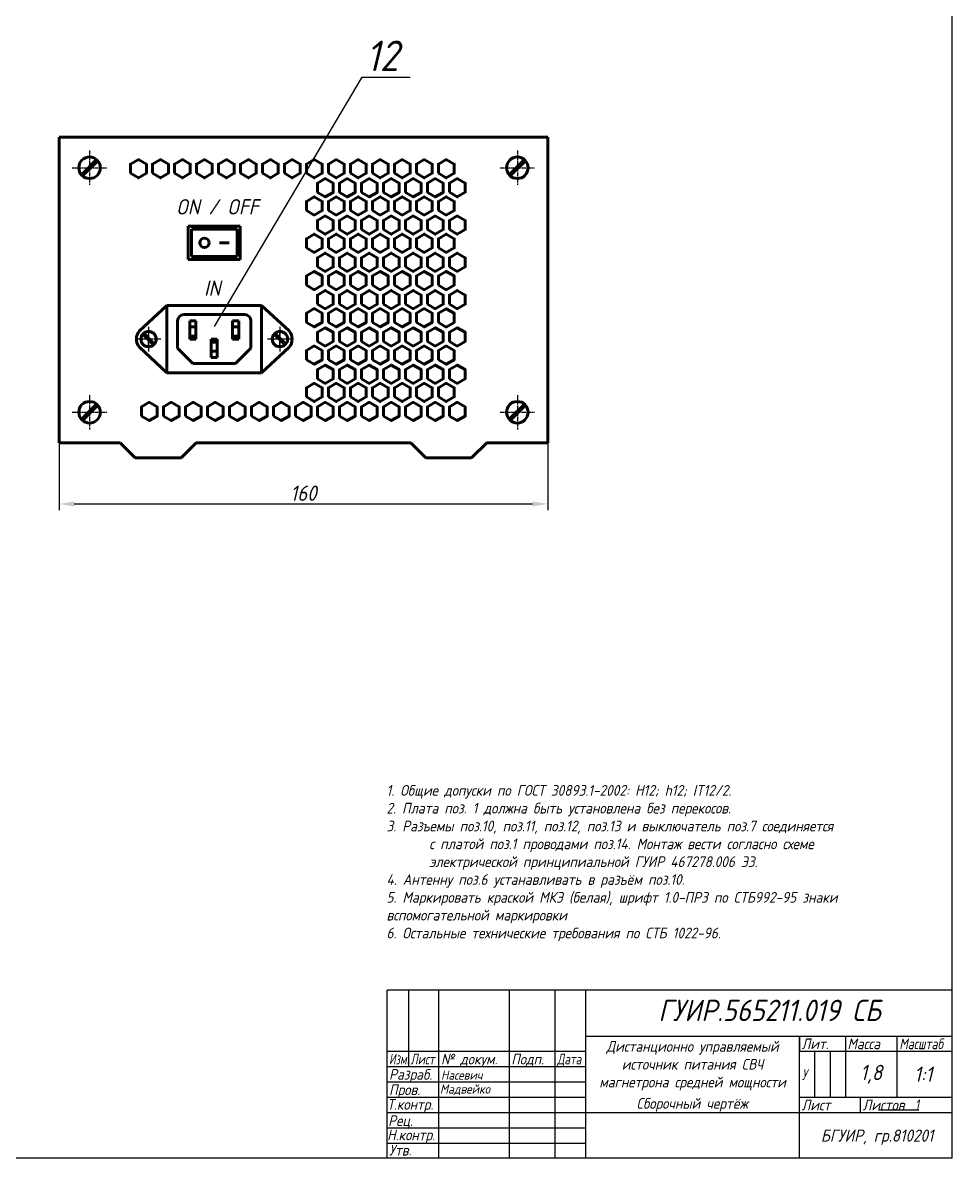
# Model space of a CAD drawing. Header units: millimetres. Extents: x -963 to 6553, y -1367 to 496.
# Drawn here: x 5551.9 to 5856.1, y -617.9 to -246.3 of the extents above; entities that cross this region are included whole.
import ezdxf
from ezdxf import colors
from ezdxf.entities.mleader import LeaderData, LeaderLine
from ezdxf.math import Vec2, Vec3

# ---------------------------------------------------------------- set-up
doc = ezdxf.new("R2010")
doc.units = ezdxf.units.MM
doc.header["$LTSCALE"] = 0.5
doc.linetypes.add('CENTER', pattern=[10.16, 6.35, -1.27, 1.27, -1.27])
doc.linetypes.add('осевая2', pattern=[28.575, 19.05, -3.175, 3.175, -3.175])
doc.layers.get('0').update_dxf_attribs({"lineweight": 60})
doc.layers.add('3-размеры', color=6, linetype='Continuous')
doc.layers.add('4-текст', color=7, linetype='Continuous', true_color=0x00ad00)
doc.layers.add('Основная', color=7, linetype='Continuous', lineweight=40)
doc.styles.add('5', font='isocpeui.ttf', dxfattribs={"width": 0.9, "height": 5})
doc.styles.get("Standard").update_dxf_attribs({"font": 'isocpeui.ttf', "width": 0.9})
doc.dimstyles.new('Standart', dxfattribs={"dimtxt": 5, "dimasz": 5, "dimexe": 2, "dimexo": 0, "dimgap": 1, "dimtad": 1, "dimtoh": 1, "dimdec": 1, "dimtxsty": 'Standard', "dimcen": 2.5, "dimadec": 0, "dimazin": 0, "dimtfac": 1, "dimtdec": 1, "dimtmove": 0, "dimatfit": 3, "dimldrblk": 'DOTSMALL', "dimfxl": 1, "dimarcsym": 0})

# ---------------------------------------------------------------- blocks, each defined once
blk = doc.blocks.new('*U297')
for points in [[(1.62, 8), (0.12, 5.4), (1.62, 2.8), (4.62, 2.8), (6.12, 5.4), (4.62, 8)], [(-4.62, 4.4), (-6.12, 1.8), (-4.62, -0.8), (-1.62, -0.8), (-0.12, 1.8), (-1.62, 4.4)], [(1.62, 0.8), (0.12, -1.8), (1.62, -4.4), (4.62, -4.4), (6.12, -1.8), (4.62, 0.8)], [(-4.62, -2.8), (-6.12, -5.4), (-4.62, -8), (-1.62, -8), (-0.12, -5.4), (-1.62, -2.8)]]:
    blk.add_lwpolyline(points, close=True)
blk = doc.blocks.new('*U298')
at = {"color": 0, "linetype": 'ByBlock', "lineweight": -2, "transparency": 16777216}
for p in [(0, 28.8), (12.2, 28.8), (24.4, 28.8), (36.6, 28.8), (48.8, 28.8), (61, 28.8), (73.2, 28.8), (0, 14.4), (12.2, 14.4), (24.4, 14.4), (36.6, 14.4), (48.8, 14.4), (61, 14.4), (73.2, 14.4), (0, 0), (12.2, 0), (24.4, 0), (36.6, 0), (48.8, 0), (61, 0), (73.2, 0)]:
    blk.add_blockref('*U297', p, dxfattribs=at)
blk = doc.blocks.new('*U299')
for points in [[(-1.5, 6.2), (-3, 3.6), (-1.5, 1), (1.5, 1), (3, 3.6), (1.5, 6.2)], [(-1.5, -1), (-3, -3.6), (-1.5, -6.2), (1.5, -6.2), (3, -3.6), (1.5, -1)]]:
    blk.add_lwpolyline(points, close=True)
blk = doc.blocks.new('*U300')
at = {"color": 0, "linetype": 'ByBlock', "lineweight": -2, "transparency": 16777216}
for p in [(0, 43.2), (0, 28.8), (0, 14.4), (0, 0)]:
    blk.add_blockref('*U299', p, dxfattribs=at)
blk = doc.blocks.new('116')
at = {"linetype": 'осевая2', "lineweight": -3, "ltscale": 0.3}
for p, q in [((0, 13.33), (0, -13.33)), ((-13.33, 0), (13.33, 0))]:
    blk.add_line(p, q, dxfattribs=at)
at = {"lineweight": 60}
for p, q in [((-6.35, -5.4), (5.49, 6.27)), ((-5.49, -6.27), (6.35, 5.4))]:
    blk.add_line(p, q, dxfattribs=at)
blk.add_circle((0, 0), 8.33, dxfattribs=at)
blk = doc.blocks.new('_None')
blk = doc.blocks.new('*D313')
at = {"layer": '3-размеры', "color": 0, "lineweight": -2, "transparency": 16777216}
for p, q in [((5563.8, -383.76), (5563.8, -405.76)), ((5723.8, -383.76), (5723.8, -405.76)), ((5568.8, -403.76), (5718.8, -403.76))]:
    blk.add_line(p, q, dxfattribs=at)
at = {"layer": '3-размеры', "color": 0, "transparency": 16777216}
for points in [[(5568.8, -402.93), (5568.8, -404.6), (5563.8, -403.76)], [(5718.8, -402.93), (5718.8, -404.6), (5723.8, -403.76)]]:
    blk.add_solid(points, dxfattribs=at)
at = {"layer": '3-размеры', "color": 0, "transparency": 16777216, "insert": (5643.8, -400.26), "char_height": 5, "attachment_point": 5}
blk.add_mtext('160', dxfattribs=at)
blk = doc.blocks.new('_DotSmall')
at = {"color": 0, "linetype": 'ByBlock', "const_width": 0.5}
blk.add_lwpolyline([(-0.0625, 0, 1), (0.0625, 0, 1)], format="xyb", close=True, dxfattribs=at)

msp = doc.modelspace()

# ---------------------------------------------------------------- linework, layer by layer
for p, q in [((5563.797, -283.765), (5563.797, -383.765)), ((5723.797, -283.765), (5563.797, -283.765)), ((5563.797, -383.765), (5563.797, -283.765)), ((5563.797, -283.765), (5723.797, -283.765)), ((5563.797, -283.765), (5563.797, -293.765)), ((5723.797, -283.765), (5713.797, -283.765)), ((5723.797, -283.765), (5716.797, -283.765)), ((5723.797, -383.765), (5723.797, -283.765)), ((5723.797, -283.765), (5723.797, -383.765)), ((5606.109, -323.829), (5606.109, -312.829)), ((5606.109, -312.829), (5623.109, -312.829)), ((5607.109, -313.829), (5607.109, -322.829)), ((5622.109, -313.829), (5607.109, -313.829)), ((5622.109, -313.829), (5622.109, -322.829)), ((5623.109, -323.829), (5623.109, -312.829)), ((5619.539, -318.329), (5616.361, -318.329)), ((5622.109, -322.829), (5607.109, -322.829)), ((5623.109, -323.829), (5606.109, -323.829)), ((5606.109, -323.829), (5607.109, -323.829)), ((5623.109, -323.829), (5622.109, -323.829)), ((5599.109, -338.829), (5590.138, -347.151)), ((5599.109, -338.829), (5630.109, -338.829)), ((5599.109, -360.829), (5599.109, -338.829)), ((5604.609, -341.829), (5624.609, -341.829)), ((5630.109, -338.829), (5630.109, -360.829)), ((5630.109, -338.829), (5639.081, -347.151)), ((5602.609, -352.829), (5602.609, -343.829)), ((5606.609, -343.829), (5608.609, -343.829)), ((5606.609, -343.829), (5606.609, -349.829)), ((5608.609, -343.829), (5608.609, -349.829)), ((5622.609, -343.829), (5620.609, -343.829)), ((5620.609, -343.829), (5620.609, -349.829)), ((5622.609, -343.829), (5622.609, -349.829)), ((5626.609, -352.829), (5626.609, -343.829)), ((5608.609, -345.829), (5606.609, -345.829)), ((5607.609, -348.829), (5606.609, -348.829)), ((5606.609, -348.829), (5608.609, -348.829)), ((5607.609, -345.829), (5608.609, -345.829)), ((5620.609, -345.829), (5622.609, -345.829)), ((5622.609, -348.829), (5620.609, -348.829)), ((5599.109, -360.829), (5590.138, -352.507)), ((5607.609, -357.829), (5602.609, -352.829)), ((5606.609, -349.829), (5608.609, -349.829)), ((5615.609, -349.829), (5613.609, -349.829)), ((5613.609, -349.829), (5613.609, -355.829)), ((5613.609, -350.829), (5615.609, -350.829)), ((5615.609, -355.829), (5615.609, -349.829)), ((5622.609, -349.829), (5620.609, -349.829)), ((5621.609, -357.829), (5626.609, -352.829)), ((5630.109, -360.829), (5639.081, -352.507)), ((5615.609, -353.829), (5613.609, -353.829)), ((5613.609, -355.829), (5614.609, -355.829)), ((5614.609, -355.829), (5615.609, -355.829)), ((5621.609, -357.829), (5607.609, -357.829)), ((5614.609, -357.829), (5607.609, -357.829)), ((5630.109, -360.829), (5599.109, -360.829)), ((5563.797, -383.765), (5583.797, -383.765)), ((5563.797, -383.765), (5573.797, -383.765)), ((5563.797, -383.765), (5581.797, -383.765)), ((5563.797, -383.765), (5581.797, -383.765)), ((5583.797, -383.765), (5588.747, -388.715)), ((5608.697, -383.765), (5603.747, -388.715)), ((5678.898, -383.765), (5608.697, -383.765)), ((5678.898, -383.765), (5683.847, -388.715)), ((5703.797, -383.765), (5698.847, -388.715)), ((5723.797, -383.765), (5703.797, -383.765)), ((5723.797, -383.765), (5705.797, -383.765)), ((5723.797, -383.765), (5716.797, -383.765)), ((5588.747, -388.715), (5603.747, -388.715)), ((5683.847, -388.715), (5698.847, -388.715))]:
    msp.add_line(p, q)
at = {"lineweight": -3}
for p, q in [((5593.109, -352.663), (5593.109, -346.996)), ((5636.109, -352.663), (5636.109, -346.996))]:
    msp.add_line(p, q, dxfattribs=at)
at = {"color": 0, "lineweight": 25}
for p, q in [((5856.147, -562.881), (5671.147, -562.881)), ((5671.147, -617.881), (5671.147, -562.881)), ((5678.147, -562.881), (5678.147, -587.881)), ((5688.147, -617.881), (5688.147, -562.881)), ((5711.147, -562.881), (5711.147, -617.881)), ((5726.147, -617.881), (5726.147, -562.881)), ((5736.147, -562.881), (5736.147, -617.881)), ((5736.147, -577.881), (5856.147, -577.881)), ((5806.147, -617.881), (5806.147, -577.881)), ((5806.147, -577.881), (5806.147, -582.881)), ((5821.147, -577.881), (5821.147, -597.881)), ((5838.147, -597.881), (5838.147, -577.881)), ((5671.147, -582.881), (5736.147, -582.881)), ((5806.147, -582.881), (5856.147, -582.881)), ((5811.147, -597.881), (5811.147, -582.881)), ((5816.147, -582.881), (5816.147, -597.881)), ((5671.147, -587.881), (5736.147, -587.881)), ((5671.147, -592.881), (5736.147, -592.881)), ((5671.147, -597.881), (5736.147, -597.881)), ((5806.147, -597.881), (5856.147, -597.881)), ((5826.147, -602.881), (5826.147, -597.881)), ((5671.147, -602.881), (5736.147, -602.881)), ((5736.147, -602.881), (5856.147, -602.881)), ((5831.962, -602.017), (5845.167, -602.017)), ((5671.147, -607.881), (5736.147, -607.881)), ((5671.147, -612.881), (5736.147, -612.881))]:
    msp.add_line(p, q, dxfattribs=at)
for points in [[(5587.189, -295.572), (5589.787, -297.072), (5592.385, -295.572), (5592.385, -292.572), (5589.787, -291.072), (5587.189, -292.572)], [(5594.385, -295.572), (5596.983, -297.072), (5599.581, -295.572), (5599.581, -292.572), (5596.983, -291.072), (5594.385, -292.572)], [(5601.581, -295.572), (5604.18, -297.072), (5606.778, -295.572), (5606.778, -292.572), (5604.18, -291.072), (5601.581, -292.572)], [(5608.778, -295.572), (5611.376, -297.072), (5613.974, -295.572), (5613.974, -292.572), (5611.376, -291.072), (5608.778, -292.572)], [(5615.974, -295.572), (5618.572, -297.072), (5621.17, -295.572), (5621.17, -292.572), (5618.572, -291.072), (5615.974, -292.572)], [(5623.17, -295.572), (5625.768, -297.072), (5628.366, -295.572), (5628.366, -292.572), (5625.768, -291.072), (5623.17, -292.572)], [(5630.366, -295.572), (5632.964, -297.072), (5635.562, -295.572), (5635.562, -292.572), (5632.964, -291.072), (5630.366, -292.572)], [(5637.562, -295.572), (5640.16, -297.072), (5642.758, -295.572), (5642.758, -292.572), (5640.16, -291.072), (5637.562, -292.572)], [(5687.951, -295.572), (5690.549, -297.072), (5693.147, -295.572), (5693.147, -292.572), (5690.549, -291.072), (5687.951, -292.572)], [(5691.549, -301.804), (5694.147, -303.304), (5696.745, -301.804), (5696.745, -298.804), (5694.147, -297.304), (5691.549, -298.804)], [(5687.951, -307.772), (5690.549, -309.272), (5693.147, -307.772), (5693.147, -304.772), (5690.549, -303.272), (5687.951, -304.772)], [(5691.549, -314.004), (5694.147, -315.504), (5696.745, -314.004), (5696.745, -311.004), (5694.147, -309.504), (5691.549, -311.004)], [(5687.951, -319.972), (5690.549, -321.472), (5693.147, -319.972), (5693.147, -316.972), (5690.549, -315.472), (5687.951, -316.972)], [(5691.549, -326.204), (5694.147, -327.704), (5696.745, -326.204), (5696.745, -323.204), (5694.147, -321.704), (5691.549, -323.204)], [(5687.951, -332.172), (5690.549, -333.672), (5693.147, -332.172), (5693.147, -329.172), (5690.549, -327.672), (5687.951, -329.172)], [(5691.549, -338.404), (5694.147, -339.904), (5696.745, -338.404), (5696.745, -335.404), (5694.147, -333.904), (5691.549, -335.404)], [(5687.951, -344.372), (5690.549, -345.872), (5693.147, -344.372), (5693.147, -341.372), (5690.549, -339.872), (5687.951, -341.372)], [(5691.549, -350.604), (5694.147, -352.104), (5696.745, -350.604), (5696.745, -347.604), (5694.147, -346.104), (5691.549, -347.604)], [(5687.951, -356.572), (5690.549, -358.072), (5693.147, -356.572), (5693.147, -353.572), (5690.549, -352.072), (5687.951, -353.572)], [(5691.549, -362.804), (5694.147, -364.304), (5696.745, -362.804), (5696.745, -359.804), (5694.147, -358.304), (5691.549, -359.804)], [(5687.951, -368.772), (5690.549, -370.272), (5693.147, -368.772), (5693.147, -365.772), (5690.549, -364.272), (5687.951, -365.772)], [(5691.549, -375.004), (5694.147, -376.504), (5696.745, -375.004), (5696.745, -372.004), (5694.147, -370.504), (5691.549, -372.004)]]:
    msp.add_lwpolyline(points, close=True)
msp.add_circle((5611.386, -318.329), 1.537)
for centre, radius, start, end in [((5604.609, -343.829), 2, 90, 180), ((5624.609, -343.829), 2, 0, 90), ((5593.109, -349.829), 4, 137.96925, 222.03075), ((5636.109, -349.829), 4, 317.96925, 42.03075)]:
    msp.add_arc(centre, radius, start, end)
at = {"layer": 'Основная', "color": 0, "lineweight": 25}
for q in [(5856.147, -33.881), (5028.147, -617.881)]:
    msp.add_line((5856.147, -617.881), q, dxfattribs=at)

# ---------------------------------------------------------------- block references
for p, xscale, yscale, zscale in [((5573.797, -293.765), 0.4228509338791366, 0.4228509338791366, 0.4228509338791366), ((5713.797, -293.765), 0.4228509338791366, 0.4228509338791366, 0.4228509338791366), ((5593.109, -349.829), -0.3020363813422405, 0.3020363813422405, 0.3020363813422405), ((5636.109, -349.829), -0.3020363813422405, 0.3020363813422405, 0.3020363813422405), ((5573.797, -373.765), 0.4228509338791366, 0.4228509338791366, 0.4228509338791366), ((5713.797, -373.765), 0.4228509338791366, 0.4228509338791366, 0.4228509338791366)]:
    msp.add_blockref('116', p, dxfattribs=dict(xscale=xscale, yscale=yscale, zscale=zscale))
at = {"rotation": 90}
for name, p in [('*U298', (5681.554, -370.388)), ('*U300', (5640.16, -373.504))]:
    msp.add_blockref(name, p, dxfattribs=at)

# ---------------------------------------------------------------- texts
at = {"linetype": 'CENTER', "lineweight": 25, "char_height": 5, "attachment_point": 1}
for s, width, insert in [('ON / OFF', 32.79788, (5602.084, -304.047)), ('IN', 13.37145, (5611.293, -330.653))]:
    msp.add_mtext_dynamic_manual_height_columns(s, width=width, gutter_width=20, heights=[0], dxfattribs=dict(at, insert=insert))
at = {"layer": '4-текст', "color": 0, "lineweight": 25}
for s, height, width, p in [('Лит.', 3.5, 0.9, (5806.818, -582.179)), ('Масса', 3.5, 0.9, (5821.818, -582.179)), ('Масштаб', 3.5, 0.8, (5838.818, -582.179)), ('Изм.', 3.5, 0.7, (5671.818, -587.179)), ('Лист', 3.5, 0.75, (5678.818, -587.179)), ('№ докум.', 3.5, 0.9, (5688.818, -587.179)), ('Подп.', 3.5, 0.9, (5711.818, -587.179)), ('Дата', 3.5, 0.75, (5726.818, -587.179)), ('Разраб.', 3.5, 0.9, (5671.818, -592.179)), ('Насевич', 3, 0.9, (5688.818, -592.179)), ('Пров.', 3.5, 0.9, (5671.818, -597.179)), ('Мадвейко', 3, 0.9, (5688.481, -596.727)), ('Сборочный чертёж', 3.5, 0.9, (5752.815, -601.684)), ('Лист', 3.5, 0.9, (5806.818, -602.179)), ('Листов', 3.5, 0.9, (5826.818, -602.179)), ('Рец.', 3.5, 0.9, (5671.542, -607.313))]:
    msp.add_text(s, height=height, dxfattribs=dict(at, width=width)).set_placement(p)
at = {"layer": '4-текст', "color": 0, "linetype": 'Continuous', "lineweight": 25}
for s, width, p in [('У', 0.8, (5806.928, -592.26)), ('Т.контр.', 0.9, (5671.195, -601.986)), ('1', 0.8, (5843.914, -602.138)), ('Н.контр.', 0.9, (5671.195, -611.986)), ('Утв.', 0.9, (5671.866, -616.986))]:
    msp.add_text(s, height=3.5, dxfattribs=dict(at, width=width)).set_placement(p)
at = {"layer": '4-текст', "color": 0, "lineweight": 25}
for s, width, heights, insert, char_height, attachment_point in [('\\pxi-2,l2,ql;1. Общие допуски по ГОСТ 30893.1-2002: H12; h12; IT12/2.\\P2. Плата поз. 1 должна быть установлена без перекосов.\\P3. Разъемы поз.10, поз.11, поз.12, поз.13 и выключатель поз.7 соединяется \\P^Iс платой поз.1 проводами поз.14. Монтаж вести согласно схеме \\P^Iэлектрической принципиальной ГУИР 467278.006 Э3.\\P4. Антенну поз.6 устанавливать в разъём поз.10.\\P5. Маркировать краской МКЭ (белая), шрифт 1.0-ПР3 по СТБ992-95 знаки ^Jвспомогательной маркировки\\P6. Остальные технические требования по СТБ 1022-96.', 178.68072, [79.642], (5760.317, -495.739), 3.5, 2), ('Дистанционно управляемый источник питания СВЧ магнетрона средней мощности', 70, [0], (5771.147, -587.588), 3.5, 5), ('\\pxqc;1,8', 17, [0], (5829.647, -590.381), 5, 5), ('\\pxqc;1:1', 17, [0], (5846.647, -590.381), 5, 5)]:
    msp.add_mtext_dynamic_manual_height_columns(s, width=width, gutter_width=10, heights=heights, dxfattribs=dict(at, insert=insert, char_height=char_height, attachment_point=attachment_point))
at = {"layer": '4-текст', "color": 0, "lineweight": 25, "insert": (5759.941, -565.99), "char_height": 7, "attachment_point": 1, "style": '5'}
msp.add_mtext_dynamic_manual_height_columns('ГУИР.565211.019 СБ', width=90.69234, gutter_width=19.853, heights=[8.693], dxfattribs=at)
at = {"layer": '4-текст', "color": 0, "lineweight": 25, "insert": (5813.146, -608.466), "char_height": 3.97061, "attachment_point": 1}
msp.add_mtext('БГУИР, гр.810201', dxfattribs=at)

# ---------------------------------------------------------------- dimensions: what is measured, and where the dimension line sits
at = {"layer": '3-размеры'}
dim = msp.add_linear_dim(base=(5723.797, -403.765), p1=(5563.797, -383.765), p2=(5723.797, -383.765), dimstyle='Standart', dxfattribs=at)
dim.commit()
dim.dimension.update_dxf_attribs({"geometry": '*D313', "text_midpoint": (5643.797, -403.765), "dimtype": 160})

# ---------------------------------------------------------------- leaders
ml = msp.add_multileader_mtext('Standard', dxfattribs=at)
ml.set_content('12', color=256)
ml.set_leader_properties()
ml.set_arrow_properties(name='NONE')
ml.build(insert=Vec2(0, 0))
ml.multileader.update_dxf_attribs({"text_left_attachment_type": 5, "text_right_attachment_type": 5, "text_bottom_attachment_type": 10, "dogleg_length": 0.5})
ctx = ml.context
ctx.base_point, ctx.char_height, ctx.landing_gap_size, ctx.plane_origin = Vec3(5664.908, -264.141), 10, 0, Vec3(5508.267, -321.563)
ctx.left_attachment, ctx.right_attachment, ctx.top_attachment, ctx.text_align_type = 5, 5, 10, 1
notes = []
notes.append((ctx, [(0, (1, 1, 0), (5663.008, -264.141), (1, 0), 1.9, [(0, [(5614.665, -345.683)], 0, [])])]))
ctx.mtext.insert, ctx.mtext.alignment, ctx.mtext.flow_direction = Vec3(5669.599, -252.141), 2, 5
for ctx, leaders in notes:
    for number, flags, end, landing, length, lines in leaders:
        leader = LeaderData()
        leader.index, (leader.has_last_leader_line, leader.has_dogleg_vector, leader.attachment_direction) = number, flags
        leader.last_leader_point, leader.dogleg_vector, leader.dogleg_length = Vec3(end), Vec3(landing), length
        for number, points, colour, breaks in lines:
            line = LeaderLine()
            line.index, line.vertices, line.color, line.breaks = number, Vec3.list(points), colors.encode_raw_color(colour), breaks
            leader.lines.append(line)
        ctx.leaders.append(leader)

doc.saveas('drawing.dxf')
